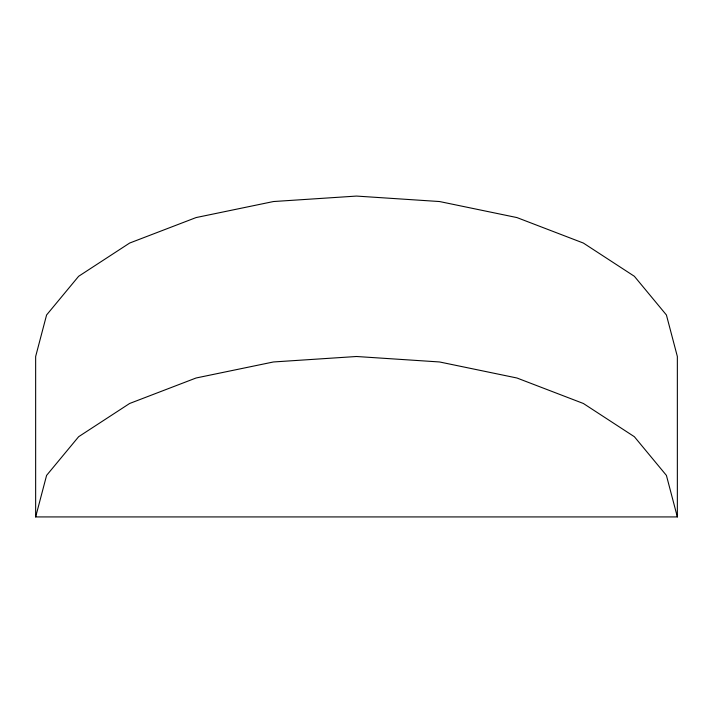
<?xml version="1.0" encoding="UTF-8"?>
<svg xmlns="http://www.w3.org/2000/svg" width="713" height="713" viewBox="0 0 713 713"><rect width="100%" height="100%" fill="white"/><g stroke="black" fill="none" stroke-linecap="round" stroke-linejoin="round"><path stroke-width="1.07" d="M35.65 516.925L46.586 475.402L78.635 436.712L129.623 403.487L196.075 377.997L273.462 361.963L356.5 356.5L439.538 361.963L516.925 377.997L583.377 403.487L634.365 436.712L666.414 475.402L677.35 516.925L35.65 516.925L35.65 356.5L46.586 314.977L78.635 276.288L129.623 243.062L196.075 217.572L273.462 201.538L356.5 196.075L439.538 201.538L516.925 217.572L583.377 243.062L634.365 276.288L666.414 314.977L677.35 356.5L677.35 516.925"/></g></svg>
